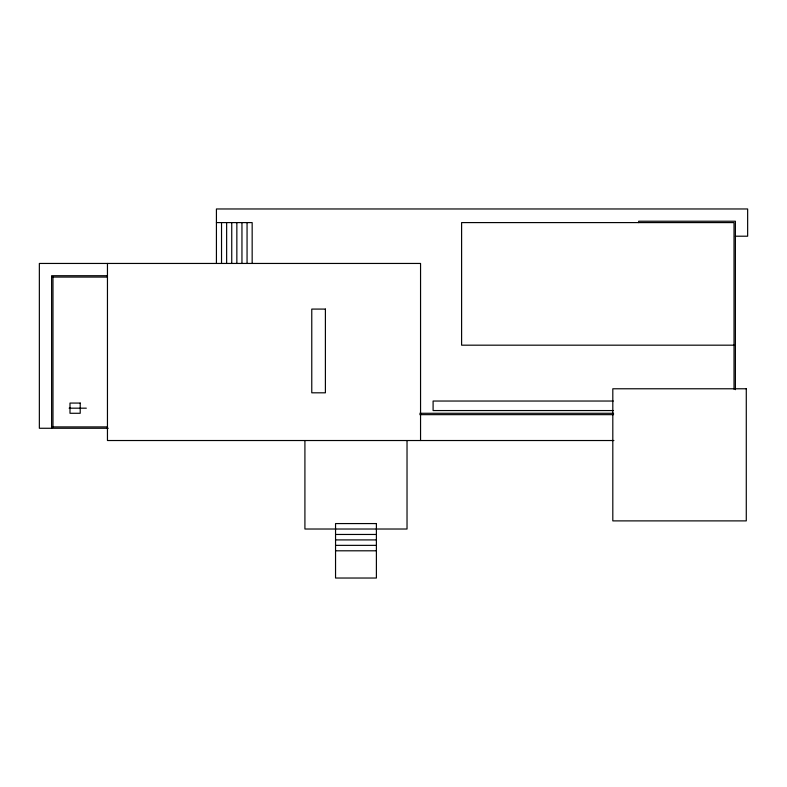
<?xml version="1.0" encoding="UTF-8"?>
<svg xmlns="http://www.w3.org/2000/svg" width="787" height="787" viewBox="0 0 787 787"><rect width="100%" height="100%" fill="white"/><g stroke="black" fill="none" stroke-linecap="round" stroke-linejoin="round"><path stroke-width="1.18" d="M216.425 222.593L252.165 222.593L252.165 263.448M735.392 236.208L747.65 236.208L747.65 208.968L216.425 208.968L216.425 263.448M107.455 275.716L51.608 275.716L51.608 428.266M51.608 277.073L107.455 277.073M734.025 345.178L461.605 345.178L461.605 222.593L734.025 222.593L734.025 389.191M613.26 401.036L433.096 401.036L433.096 410.558L613.26 410.558M69.108 408.178L86.334 408.178M419.805 413.283L613.594 413.283M419.805 414.651L613.594 414.651M51.608 426.908L107.455 426.908M108.213 428.266L39.35 428.266L39.35 263.448L420.553 263.448L420.553 440.523M613.909 440.523L107.455 440.523L107.455 263.448M335.547 534.462L376.393 534.462M335.547 539.912L376.393 539.912M335.547 545.361L376.393 545.361M335.547 550.802L376.393 550.802M735.392 389.673L735.392 221.226L638.68 221.226L638.68 222.593M407.027 440.523L407.027 529.021L304.913 529.021L304.913 440.523M247.059 222.593L247.059 263.448M241.953 222.593L241.953 263.448M236.848 222.593L236.848 263.448M231.742 222.593L231.742 263.448M226.636 222.593L226.636 263.448M221.531 222.593L221.531 263.448M52.975 277.073L52.975 426.908M325.395 309.084L311.77 309.084L311.77 392.811L325.395 392.811L325.395 309.084M746.283 388.778L612.807 388.778L612.807 520.886L746.283 520.886L746.283 388.778M80.215 403.072L69.994 403.072L69.994 413.283L80.215 413.283L80.215 403.072M376.393 523.571L335.547 523.571L335.547 578.032L376.393 578.032L376.393 523.571"/></g></svg>
